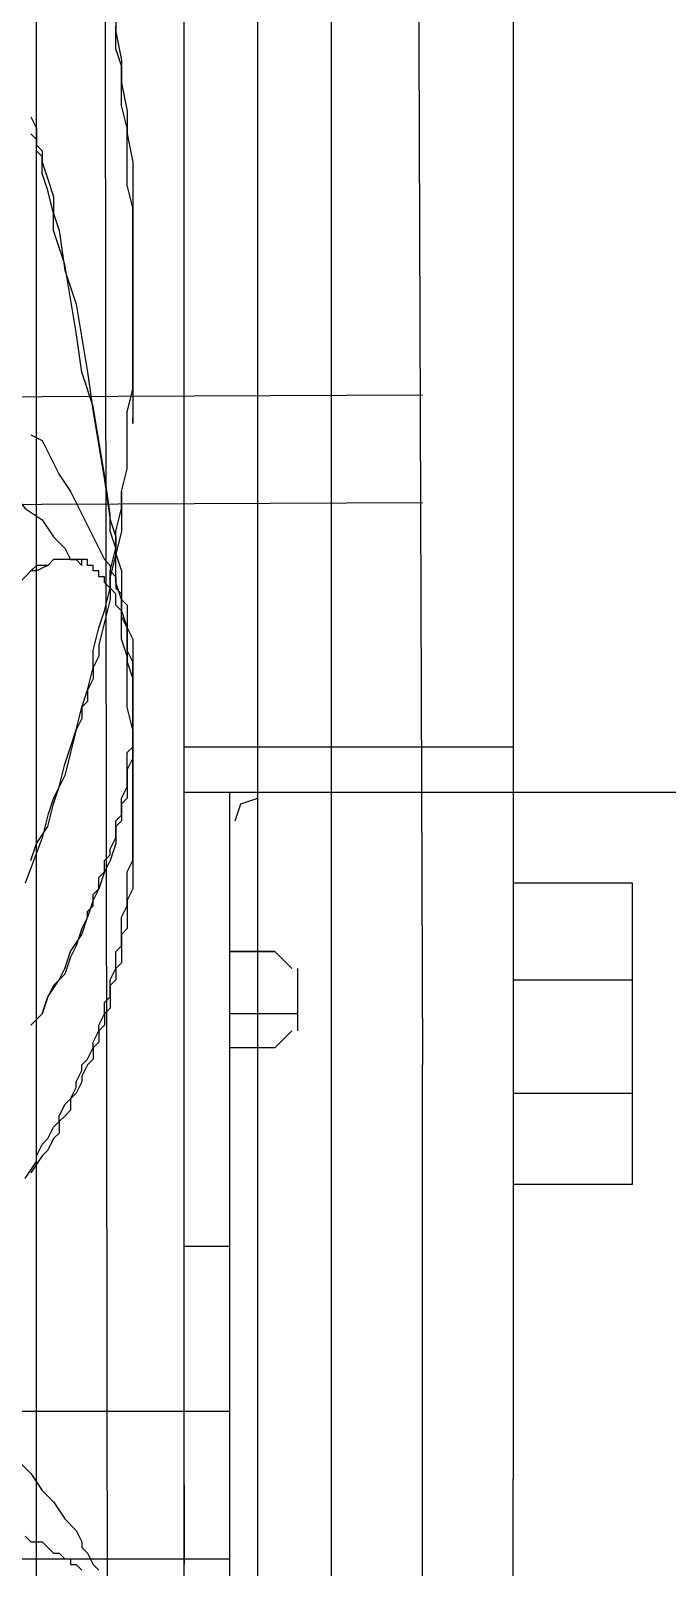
# Model space of a CAD drawing. Header units: millimetres. Extents: x 183355 to 194386, y -190559 to -183233.
# Drawn here: x 186785.7 to 186859.3, y -186574.2 to -186396.5 of the extents above; entities that cross this region are included whole.
import ezdxf

# ---------------------------------------------------------------- set-up
doc = ezdxf.new("R2010")
doc.units = ezdxf.units.MM
doc.header["$LTSCALE"] = 13
doc.layers.add('1', color=4, linetype='Continuous')

# ---------------------------------------------------------------- blocks, each defined once
blk = doc.blocks.new('A$C6BCA710F')
at = {"layer": '1'}
for points in [[(164.15, 524.61), (164.15, 5.25)], [(172.68, 523.3), (172.03, 7.22)], [(181.22, 520.02), (181.22, 10.51)], [(189.75, 515.42), (189.75, 15.1)], [(198.29, 508.86), (198.29, 21.67)], [(208.79, 461.58), (208.79, 216.02)], [(219.3, 461.58), (219.3, 263.95)], [(186.47, 184.5), (186.47, 340.77)], [(144.45, 243.59), (147.73, 246.88), (149.05, 248.19), (150.36, 249.5), (151.67, 251.47), (153.64, 252.79), (154.95, 254.1), (156.27, 256.07), (157.58, 257.38), (158.89, 258.7), (160.86, 260.67), (162.18, 261.98), (163.49, 263.29), (164.8, 265.26), (166.12, 266.57), (167.43, 268.54), (168.74, 269.86), (169.4, 271.17), (169.4, 271.83), (170.06, 272.48), (170.71, 273.8), (171.37, 274.45)], [(162.83, 270.51), (163.49, 271.17), (164.8, 271.17), (165.46, 271.83), (166.12, 272.48), (166.77, 272.48), (167.43, 273.14), (168.09, 273.14), (168.09, 273.8), (168.74, 273.8), (169.4, 274.45)], [(181.22, 264.6), (181.22, 273.8)], [(101.77, 273.14), (186.47, 273.14)], [(181.22, 264.6), (181.22, 255.41)], [(219.3, 68.94), (219.3, 263.95)], [(101.77, 256.07), (186.47, 256.07)], [(186.47, 237.03), (181.22, 237.03)], [(163.49, 106.37), (164.15, 107.68), (164.15, 108.34), (164.15, 109.65), (164.8, 110.31), (164.8, 111.62), (165.46, 113.59), (166.12, 115.56), (166.12, 117.53), (166.77, 119.5), (167.43, 124.1), (168.09, 126.06), (168.74, 128.03), (169.4, 131.97), (170.06, 135.91), (170.71, 140.51), (171.37, 144.45), (172.03, 148.39), (172.68, 152.98), (173.34, 154.95), (173.34, 156.92), (174, 158.89), (174, 160.86), (174, 163.49), (174.65, 165.46), (174.65, 167.43), (174.65, 169.4), (175.31, 171.37), (175.31, 174), (175.31, 175.97), (175.31, 177.94), (175.31, 179.9), (175.31, 181.87), (175.31, 184.5), (175.31, 186.47), (175.31, 188.44), (175.31, 190.41), (175.31, 192.38), (175.31, 193.69), (175.31, 195.01), (175.31, 195.66), (174.65, 196.98), (174.65, 197.63), (174.65, 198.95), (174.65, 200.26), (174, 200.92), (174, 202.23), (174, 202.89), (174, 204.2), (173.34, 204.86), (173.34, 206.17), (172.68, 206.83), (172.68, 208.14), (172.68, 209.45), (172.03, 210.11), (172.03, 211.42), (171.37, 212.08), (171.37, 213.39), (170.71, 214.05), (170.71, 215.36), (170.06, 216.02), (169.4, 217.33), (169.4, 217.99), (168.74, 219.3), (168.09, 219.96), (168.09, 221.27), (167.43, 221.93), (166.77, 222.58), (166.77, 223.9), (166.12, 224.55), (165.46, 225.87), (164.8, 226.52), (163.49, 228.49)], [(219.3, 229.81), (233.09, 229.81), (233.09, 195.01), (219.3, 195.01)], [(162.83, 229.15), (164.15, 227.18), (164.15, 226.52), (164.8, 225.21), (165.46, 224.55), (166.12, 223.24), (166.77, 222.58), (166.77, 221.93), (167.43, 220.61), (168.09, 219.96), (168.74, 218.64), (168.74, 217.99), (169.4, 216.67), (169.4, 216.02), (170.06, 215.36), (170.71, 214.05), (170.71, 213.39), (171.37, 212.08), (171.37, 211.42), (172.03, 210.11), (172.03, 208.79), (172.68, 208.14), (172.68, 206.83), (172.68, 206.17), (173.34, 204.86), (173.34, 204.2), (173.34, 202.89), (174, 202.23), (174, 200.92), (174, 200.26), (174, 198.95), (174.65, 197.63), (174.65, 196.98), (174.65, 195.66), (174.65, 195.01), (174.65, 193.69), (175.31, 192.38), (175.31, 191.72), (175.31, 189.75), (175.31, 187.78), (175.31, 185.16), (175.31, 183.19), (175.31, 181.22), (175.31, 179.25), (175.31, 177.28), (174.65, 174.65), (174.65, 172.68), (174.65, 170.71), (174.65, 168.74), (174, 166.77), (174, 164.8), (174, 162.18), (173.34, 160.21), (173.34, 158.24), (173.34, 156.27), (172.68, 154.3), (172.68, 152.33), (172.03, 147.73), (171.37, 143.79), (170.71, 139.85), (169.4, 135.91), (168.74, 131.32), (168.09, 127.38), (167.43, 123.44), (166.12, 119.5), (166.12, 117.53), (165.46, 114.9), (164.8, 112.93), (164.8, 110.96), (164.15, 110.31), (164.15, 108.99), (163.49, 108.34)], [(219.3, 219.3), (233.09, 219.3)], [(208.14, 33.49), (208.79, 216.02)], [(163.49, 143.14), (164.8, 143.79), (165.46, 145.11), (166.12, 146.42), (166.77, 147.73), (168.09, 149.7), (168.74, 151.02), (169.4, 152.33), (170.06, 153.64), (170.71, 154.95), (171.37, 156.27), (172.03, 157.58), (172.68, 158.24), (172.68, 158.89), (173.34, 159.55), (173.34, 160.86), (174, 161.52), (174, 162.18), (174.65, 162.83), (174.65, 164.15), (174.65, 164.8), (174.65, 165.46), (175.31, 166.77), (175.31, 167.43), (175.31, 168.09), (175.31, 169.4), (175.31, 170.06), (175.31, 171.37), (175.31, 172.03), (175.31, 172.68), (175.31, 174), (175.31, 174.65), (175.31, 175.31), (175.31, 176.62), (175.31, 177.28), (175.31, 177.94), (175.31, 179.25), (175.31, 179.9), (175.31, 180.56), (174.65, 181.87), (174.65, 182.53), (174.65, 183.19), (174.65, 184.5), (174.65, 185.16), (174, 185.81), (174, 187.13), (174, 187.78), (173.34, 188.44), (173.34, 189.75), (173.34, 190.41), (172.68, 192.38), (172.03, 193.69), (171.37, 195.66), (170.71, 196.98), (170.06, 198.95), (169.4, 200.26), (168.74, 202.23), (168.09, 203.54), (167.43, 205.51), (166.12, 206.83), (165.46, 208.14), (164.8, 210.11), (163.49, 211.42)], [(163.49, 211.42), (164.8, 210.11), (165.46, 208.14), (166.77, 206.17), (167.43, 204.86), (168.09, 202.89), (169.4, 200.92), (170.06, 198.95), (170.06, 198.29), (170.71, 197.63), (170.71, 196.32), (171.37, 195.66), (171.37, 194.35), (172.03, 193.69), (172.03, 192.38), (172.68, 191.72), (172.68, 191.07), (173.34, 189.75), (173.34, 189.1), (173.34, 187.78), (174, 187.13), (174, 185.81), (174, 185.16), (174.65, 183.84), (174.65, 183.19), (174.65, 181.87), (174.65, 181.22), (174.65, 179.9), (175.31, 179.25), (175.31, 177.94), (175.31, 177.28), (175.31, 175.97), (175.31, 175.31), (175.31, 174), (175.31, 173.34), (175.31, 172.03), (175.31, 171.37), (175.31, 170.06), (175.31, 169.4), (174.65, 168.09), (174.65, 167.43), (174.65, 166.12), (174.65, 165.46), (174, 164.15), (174, 163.49), (173.34, 162.83), (173.34, 162.18), (173.34, 161.52), (172.68, 160.86), (172.03, 160.21), (172.03, 159.55), (171.37, 159.55), (171.37, 158.89), (170.71, 158.89), (170.71, 158.24), (170.06, 158.24), (170.06, 157.58), (169.4, 157.58), (168.74, 157.58), (168.09, 157.58), (167.43, 157.58), (166.77, 157.58), (166.12, 157.58)], [(191.72, 214.05), (186.47, 214.05)], [(193.69, 212.08), (191.72, 214.05)], [(194.35, 204.86), (194.35, 212.08)], [(194.35, 210.11), (186.47, 210.11)], [(219.3, 206.17), (233.09, 206.17)], [(191.72, 202.89), (193.69, 204.86)], [(191.72, 202.89), (186.47, 202.89), (191.72, 202.89), (186.47, 202.89)], [(163.49, 192.38), (164.15, 190.41), (165.46, 188.44), (166.12, 185.81), (166.77, 183.84), (167.43, 181.22), (168.09, 179.25), (168.74, 177.28), (169.4, 174.65), (170.06, 172.68), (170.71, 170.06), (170.71, 168.09), (171.37, 165.46), (172.03, 163.49), (172.68, 160.86), (172.68, 158.89), (173.34, 156.27), (173.34, 154.3), (174, 151.67), (174, 149.7), (174.65, 147.08), (174.65, 145.11), (174.65, 142.48), (174.65, 140.51), (175.31, 137.88), (175.31, 135.26), (175.31, 133.29), (175.31, 130.66), (175.31, 128.69), (175.31, 126.06), (175.31, 124.1), (175.31, 121.47), (175.31, 119.5), (175.31, 116.87), (174.65, 114.25), (174.65, 112.28), (174.65, 109.65), (174.65, 107.68), (174, 105.05), (174, 103.08), (174, 100.46), (173.34, 98.49), (173.34, 95.86)], [(174, 154.3), (172.68, 159.55), (172.68, 162.18), (172.03, 164.8), (171.37, 167.43), (171.37, 168.74), (170.71, 170.06), (170.71, 171.37), (170.06, 172.68), (170.06, 174), (169.4, 174.65), (169.4, 175.97), (168.74, 177.28), (168.09, 179.9), (167.43, 182.53), (166.12, 185.16), (165.46, 187.13), (164.8, 189.75), (162.83, 195.01)], [(187.13, 187.78), (187.78, 185.81), (189.75, 185.16)], [(219.3, 184.5), (181.22, 184.5)], [(399.86, 184.5), (189.75, 184.5)], [(219.3, 179.25), (181.22, 179.25)], [(165.46, 158.24), (164.8, 158.24), (164.15, 158.24), (163.49, 158.89)], [(165.46, 158.24), (164.15, 158.89), (163.49, 158.89), (162.83, 159.55), (162.18, 160.21), (160.86, 160.86), (160.21, 160.86)], [(122.78, 105.05), (123.44, 105.71), (124.09, 106.37), (125.41, 108.34), (128.03, 111.62), (131.32, 114.9), (133.94, 118.19), (139.85, 125.41), (145.76, 131.97), (151.02, 138.54), (156.92, 145.11), (160.21, 148.39), (162.83, 151.67), (164.8, 152.98), (166.12, 154.95), (167.43, 156.27), (168.09, 157.58), (168.74, 157.58), (169.4, 158.24)], [(166.12, 157.58), (165.46, 158.24)], [(169.4, 158.24), (169.4, 157.58), (168.74, 157.58), (168.09, 157.58), (167.43, 157.58), (166.77, 157.58), (166.12, 157.58)], [(174, 149.7), (174, 151.67), (174, 154.3)], [(208.79, 151.02), (59.09, 151.67)], [(173.34, 93.89), (173.34, 96.52), (174, 99.8), (174, 102.43), (174.65, 105.71), (174.65, 108.34), (175.31, 111.62), (175.31, 114.25), (175.31, 117.53), (175.31, 120.16), (175.31, 123.44), (175.31, 126.06), (175.31, 129.35), (175.31, 131.97), (175.31, 135.26), (175.31, 137.88), (175.31, 141.17), (175.31, 141.82)], [(175.31, 141.82), (175.31, 141.17)], [(208.79, 138.54), (59.09, 139.2)]]:
    blk.add_lwpolyline(points, dxfattribs=at)

msp = doc.modelspace()

# ---------------------------------------------------------------- block references
at = {"layer": '1', "xscale": -1, "rotation": 180}
msp.add_blockref('A$C6BCA710F', (186622.215, -186300.11), dxfattribs=at)

doc.saveas('drawing.dxf')
